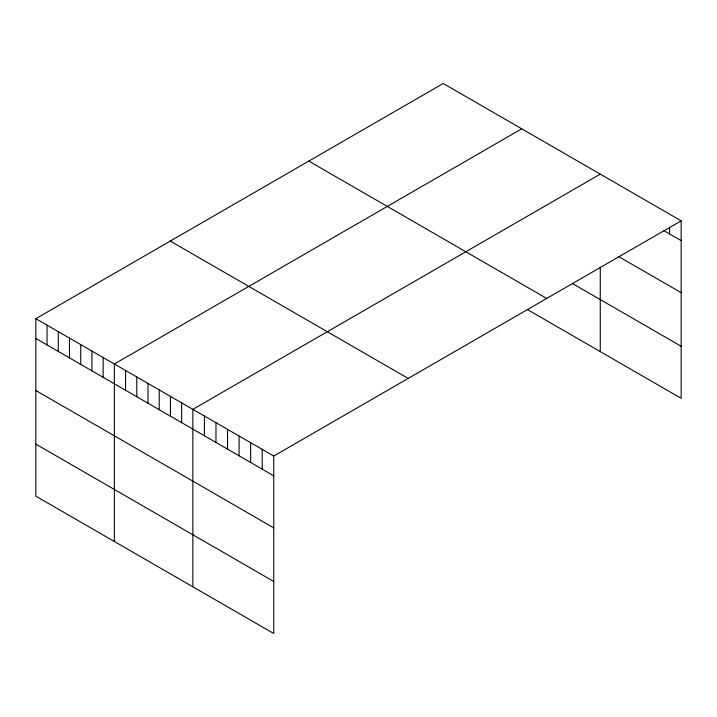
<?xml version="1.0" encoding="UTF-8"?>
<svg xmlns="http://www.w3.org/2000/svg" width="717" height="717" viewBox="0 0 717 717"><rect width="100%" height="100%" fill="white"/><g stroke="black" fill="none" stroke-linecap="round" stroke-linejoin="round"><path stroke-width="1.08" d="M681.15 220.836L273.76 456.039L273.76 633.514L35.85 496.164L35.85 318.689L443.24 83.486L681.15 220.836L681.15 398.311L527.353 309.52M521.752 128.809L114.361 364.012L114.361 541.487M600.263 174.141L192.873 409.344L192.873 586.82M663.817 230.605L681.15 240.616M618.556 256.516L681.15 292.653M572.22 283.385L681.15 346.275M308.803 161.101L546.712 298.46M170.287 241.073L408.197 378.424M35.85 318.689L273.76 456.039M35.85 338.46L273.76 475.819M35.85 390.505L273.76 527.864M35.85 444.119L273.76 581.478M669.597 227.352L669.597 233.948M600.263 267.181L600.263 351.608M262.207 449.371L262.207 469.151M250.645 442.703L250.645 462.474M239.093 436.026L239.093 455.806M227.54 429.358L227.54 449.138M215.978 422.689L215.978 442.461M204.426 416.012L204.426 435.793M181.652 402.864L181.652 422.645M170.44 396.393L170.44 416.165M159.228 389.914L159.228 409.694M148.007 383.443L148.007 403.214M136.795 376.963L136.795 396.743M125.574 370.492L125.574 390.263M103.14 357.541L103.14 377.312M91.928 351.061L91.928 370.841M80.716 344.59L80.716 364.361M69.495 338.11L69.495 357.891M58.283 331.639L58.283 351.411M47.062 325.159L47.062 344.94"/></g></svg>
